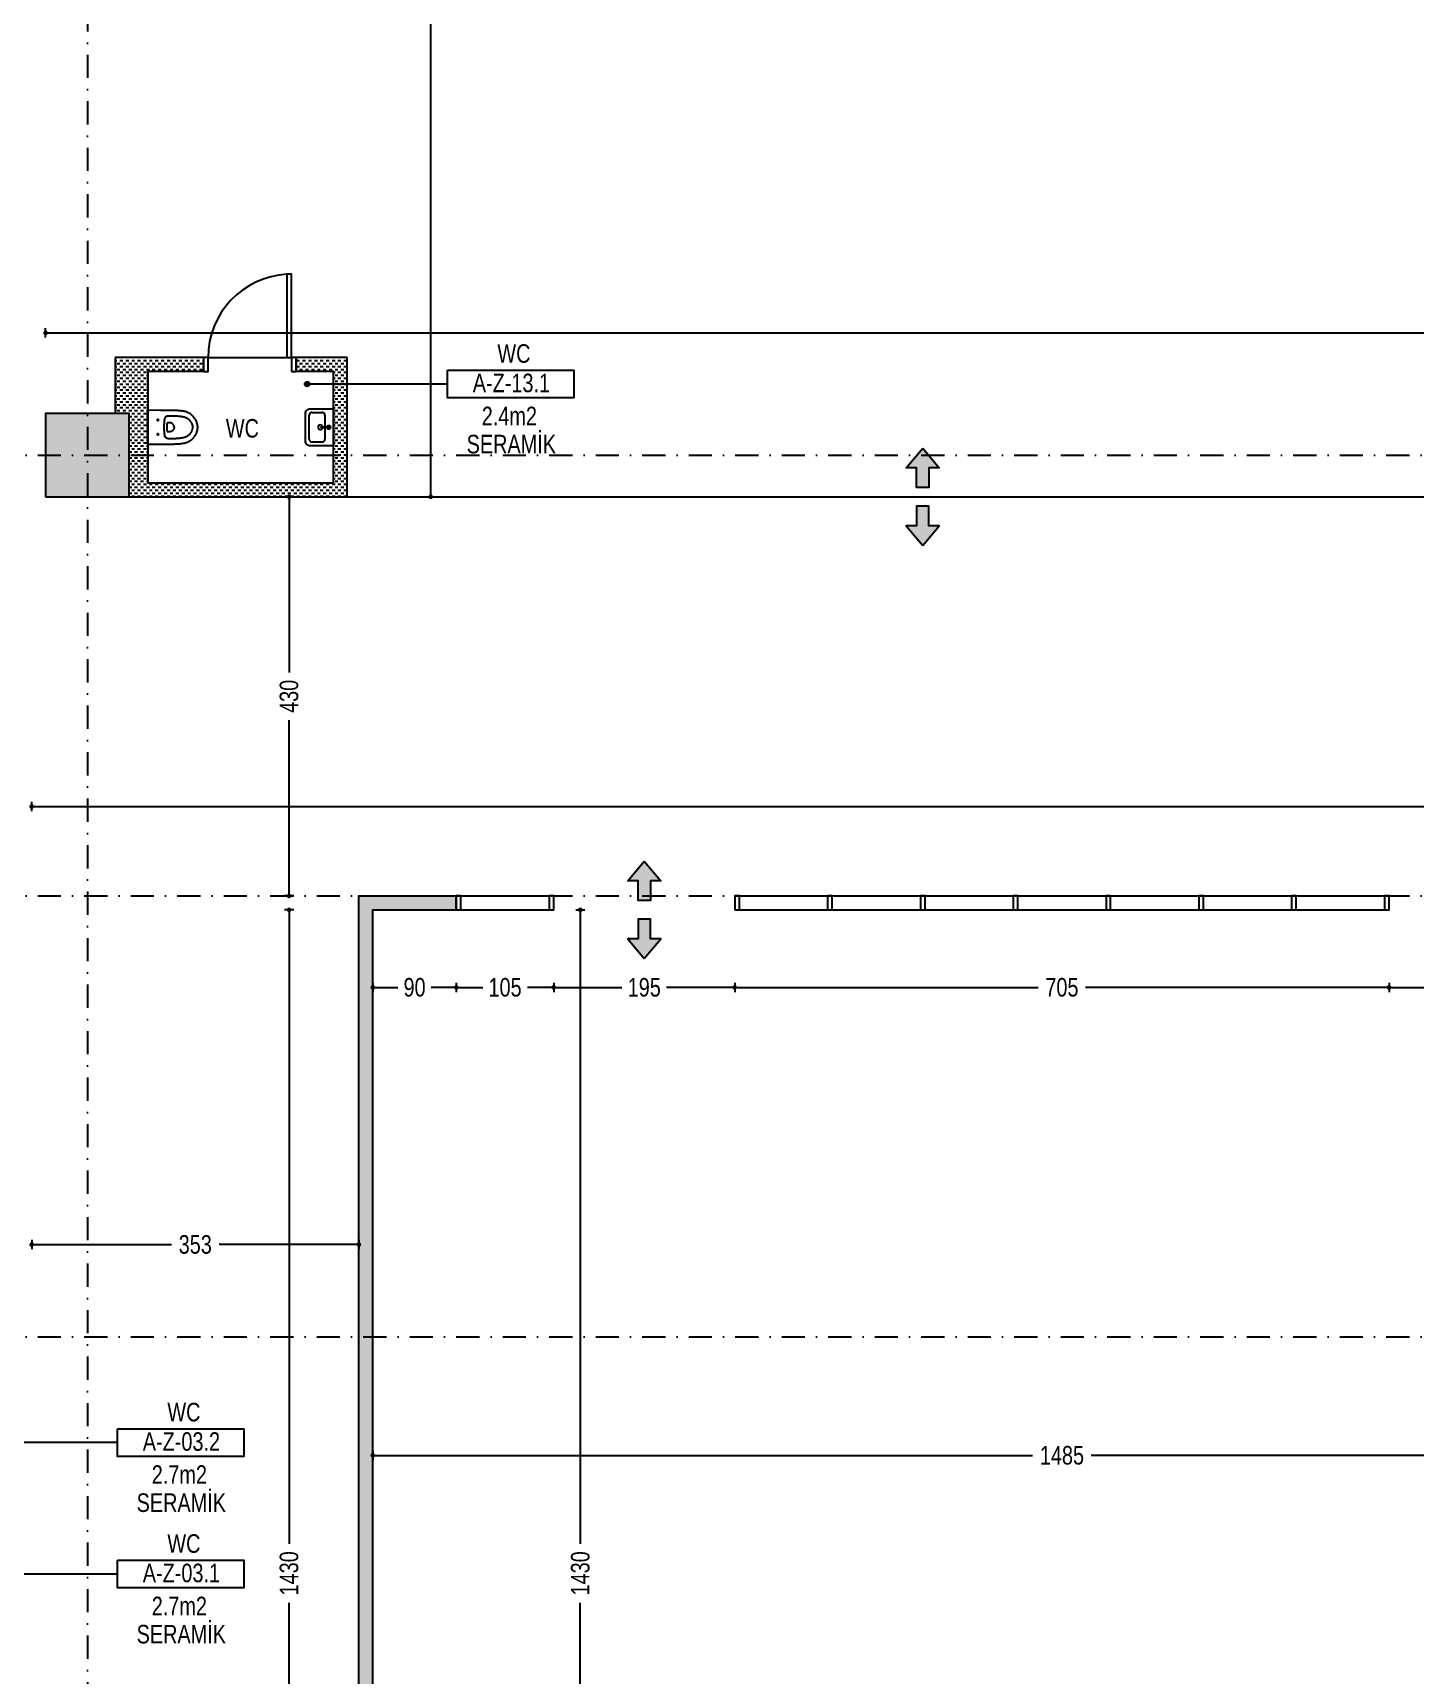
# Model space of a CAD drawing. Header units: centimetres. Extents: x 26569 to 160723, y -3143 to 14565.
# Drawn here: x 52621 to 54110, y 2149 to 3919 of the extents above; entities that cross this region are included whole.
import ezdxf
from ezdxf.enums import TextEntityAlignment as Align

# ---------------------------------------------------------------- set-up
doc = ezdxf.new("R2010")
doc.units = ezdxf.units.CM
doc.header["$LTSCALE"] = 100
doc.linetypes.add('DASHDOT2', pattern=[0.5, 0.25, -0.125, 0, -0.125])
for name, color, linetype in [('A-ANNO-DIMS', 187, 'Continuous'), ('A-ANNO-GRID', 155, 'DASHDOT2'), ('A-ANNO-IDEN', 50, 'Continuous'), ('A-ANNO-TEXT', 50, 'Continuous'), ('A-DOOR', 193, 'Continuous'), ('A-ELEV-01', 255, 'Continuous'), ('A-FLOR-FIXT', 146, 'Continuous'), ('A-GLAZ-FRME', 12, 'Continuous'), ('A-GLAZ-FULL', 130, 'Continuous'), ('A-GLAZ-SILL', 8, 'Continuous'), ('A-WALL', 134, 'Continuous'), ('A-WALL-HTCH', 8, 'Continuous'), ('S-CONC', 5, 'Continuous'), ('S-HTCH', 8, 'Continuous')]:
    doc.layers.add(name, color=color, linetype=linetype)
doc.styles.add('Fields_100', font='act_simplex.shx', dxfattribs={"width": 0.8, "height": 20})
doc.dimstyles.new('FIELDS_100', dxfattribs={"dimscale": 0, "dimtxt": 20, "dimasz": 5, "dimexe": 5, "dimexo": 5, "dimgap": 5, "dimtad": 0, "dimdec": 0, "dimzin": 0, "dimdsep": 46, "dimtxsty": 'Fields_100', "dimblk": 'DOT', "dimcen": 0.09, "dimclrt": 50, "dimadec": 0, "dimazin": 0, "dimtfac": 1, "dimtdec": 0, "dimtix": 1, "dimtofl": 0, "dimtmove": 1, "dimatfit": 3, "dimfxl": 5, "dimfxlon": 1, "dimtolj": 1, "dimtzin": 0, "dimarcsym": 0})

# ---------------------------------------------------------------- blocks, each defined once
blk = doc.blocks.new('_Dot')
at = {"color": 0, "linetype": 'ByBlock', "lineweight": -2}
blk.add_line((-0.5, 0), (-1, 0), dxfattribs=at)
at = {"color": 0, "linetype": 'ByBlock', "const_width": 0.5}
blk.add_lwpolyline([(-0.25, 0, 1), (0.25, 0, 1)], format="xyb", close=True, dxfattribs=at)
blk = doc.blocks.new('*D379')
at = {"layer": 'A-ANNO-DIMS', "color": 0, "lineweight": -2, "transparency": 16777216}
for p, q in [((52896.8, 3418.6), (52901.8, 3418.6)), ((52896.8, 3413.6), (52896.8, 3229.2)), ((52896.8, 2993.6), (52896.8, 3178)), ((52901.8, 2988.6), (52891.8, 2988.6))]:
    blk.add_line(p, q, dxfattribs=at)
at = {"layer": 'DEFPOINTS', "color": 0, "transparency": 16777216}
for p in [(52896.8, 3418.6), (52896.8, 2988.6), (53077.5, 2988.6)]:
    blk.add_point(p, dxfattribs=at)
at = {"layer": 'A-ANNO-DIMS', "color": 0, "lineweight": -2, "transparency": 16777216, "xscale": 5, "yscale": 5, "zscale": 5}
for p, rotation in [((52896.8, 3418.6), 90), ((52896.8, 2988.6), 270)]:
    blk.add_blockref('_Dot', p, dxfattribs=dict(at, rotation=rotation))
at = {"layer": 'A-ANNO-DIMS', "color": 50, "transparency": 16777216, "insert": (52896.8, 3203.6), "char_height": 20, "attachment_point": 5, "rotation": 90, "style": 'Fields_100'}
blk.add_mtext('\\A1;430', dxfattribs=at)
blk = doc.blocks.new('*D381')
at = {"layer": 'A-ANNO-DIMS', "color": 0, "lineweight": -2, "transparency": 16777216}
for p, q in [((53205.6, 2973.6), (53215.6, 2973.6)), ((53210.6, 2968.6), (53210.6, 2290.3)), ((53210.6, 1548.6), (53210.6, 2226.9)), ((53205.6, 1543.6), (53215.6, 1543.6))]:
    blk.add_line(p, q, dxfattribs=at)
at = {"layer": 'DEFPOINTS', "color": 0, "transparency": 16777216}
for p in [(52987, 2973.6), (53210.6, 2973.6), (52987, 1543.6)]:
    blk.add_point(p, dxfattribs=at)
at = {"layer": 'A-ANNO-DIMS', "color": 0, "lineweight": -2, "transparency": 16777216, "xscale": 5, "yscale": 5, "zscale": 5}
for p, rotation in [((53210.6, 2973.6), 90), ((53210.6, 1543.6), 270)]:
    blk.add_blockref('_Dot', p, dxfattribs=dict(at, rotation=rotation))
at = {"layer": 'A-ANNO-DIMS', "color": 50, "transparency": 16777216, "insert": (53210.6, 2258.6), "char_height": 20, "attachment_point": 5, "rotation": 90, "style": 'Fields_100'}
blk.add_mtext('\\A1;1430', dxfattribs=at)
blk = doc.blocks.new('*D152')
at = {"layer": 'A-ANNO-DIMS', "color": 0, "lineweight": -2, "transparency": 16777216}
for p, q in [((52901.8, 2973.6), (52891.8, 2973.6)), ((52896.8, 2968.6), (52896.8, 2290.3)), ((52896.8, 1548.6), (52896.8, 2226.9)), ((52901.8, 1543.6), (52891.8, 1543.6))]:
    blk.add_line(p, q, dxfattribs=at)
at = {"layer": 'DEFPOINTS', "color": 0, "transparency": 16777216}
for p in [(52972, 2973.6), (52896.8, 1543.6), (52972, 1543.6)]:
    blk.add_point(p, dxfattribs=at)
at = {"layer": 'A-ANNO-DIMS', "color": 0, "lineweight": -2, "transparency": 16777216, "xscale": 5, "yscale": 5, "zscale": 5}
for p, rotation in [((52896.8, 2973.6), 90), ((52896.8, 1543.6), 270)]:
    blk.add_blockref('_Dot', p, dxfattribs=dict(at, rotation=rotation))
at = {"layer": 'A-ANNO-DIMS', "color": 50, "transparency": 16777216, "insert": (52896.8, 2258.6), "char_height": 20, "attachment_point": 5, "rotation": 90, "style": 'Fields_100'}
blk.add_mtext('\\A1;1430', dxfattribs=at)
blk = doc.blocks.new('*D153')
at = {"layer": 'A-ANNO-DIMS', "color": 0, "lineweight": -2, "transparency": 16777216}
for p, q in [((52619.5, 2617.9), (52619.5, 2607.9)), ((52624.5, 2612.9), (52770.2, 2612.9)), ((52967, 2612.9), (52821.3, 2612.9)), ((52972, 2617.9), (52972, 2607.9))]:
    blk.add_line(p, q, dxfattribs=at)
at = {"layer": 'DEFPOINTS', "color": 0, "transparency": 16777216}
for p in [(52972, 3172.9), (52619.5, 2682.9), (52972, 2612.9)]:
    blk.add_point(p, dxfattribs=at)
at = {"layer": 'A-ANNO-DIMS', "color": 0, "lineweight": -2, "transparency": 16777216, "xscale": 5, "yscale": 5, "zscale": 5, "rotation": 180}
blk.add_blockref('_Dot', (52619.5, 2612.9), dxfattribs=at)
at = {"layer": 'A-ANNO-DIMS', "color": 0, "lineweight": -2, "transparency": 16777216, "xscale": 5, "yscale": 5, "zscale": 5}
blk.add_blockref('_Dot', (52972, 2612.9), dxfattribs=at)
at = {"layer": 'A-ANNO-DIMS', "color": 50, "transparency": 16777216, "insert": (52795.7, 2612.9), "char_height": 20, "attachment_point": 5, "style": 'Fields_100'}
blk.add_mtext('\\A1;353', dxfattribs=at)
blk = doc.blocks.new('*D373')
at = {"layer": 'A-ANNO-DIMS', "color": 0, "lineweight": -2, "transparency": 16777216}
for p, q in [((52619.5, 3079.9), (52619.5, 3089.9)), ((52624.5, 3084.9), (54420, 3084.9)), ((56282, 3084.9), (54486.4, 3084.9)), ((56287, 3079.9), (56287, 3089.9))]:
    blk.add_line(p, q, dxfattribs=at)
at = {"layer": 'DEFPOINTS', "color": 0, "transparency": 16777216}
for p in [(56287, 3084.9), (52619.5, 2988.6), (56287, 2988.6)]:
    blk.add_point(p, dxfattribs=at)
at = {"layer": 'A-ANNO-DIMS', "color": 0, "lineweight": -2, "transparency": 16777216, "xscale": 5, "yscale": 5, "zscale": 5, "rotation": 180}
blk.add_blockref('_Dot', (52619.5, 3084.9), dxfattribs=at)
at = {"layer": 'A-ANNO-DIMS', "color": 0, "lineweight": -2, "transparency": 16777216, "xscale": 5, "yscale": 5, "zscale": 5}
blk.add_blockref('_Dot', (56287, 3084.9), dxfattribs=at)
at = {"layer": 'A-ANNO-DIMS', "color": 50, "transparency": 16777216, "insert": (54453.2, 3084.9), "char_height": 20, "attachment_point": 5, "style": 'Fields_100'}
blk.add_mtext('\\A1;3668', dxfattribs=at)
blk = doc.blocks.new('*D269')
at = {"layer": 'A-ANNO-DIMS', "color": 0, "lineweight": -2, "transparency": 16777216}
for p, q in [((52992.4, 1514.5), (52992.4, 1504.5)), ((52997.4, 1509.5), (53668.3, 1509.5)), ((54399.5, 1509.5), (53728.6, 1509.5)), ((54404.5, 1514.5), (54404.5, 1504.5))]:
    blk.add_line(p, q, dxfattribs=at)
at = {"layer": 'DEFPOINTS', "color": 0, "transparency": 16777216}
for p in [(52992.4, 2973.6), (54404.5, 1593.6), (54404.5, 1509.5)]:
    blk.add_point(p, dxfattribs=at)
at = {"layer": 'A-ANNO-DIMS', "color": 0, "lineweight": -2, "transparency": 16777216, "xscale": 5, "yscale": 5, "zscale": 5, "rotation": 180}
blk.add_blockref('_Dot', (52992.4, 1509.5), dxfattribs=at)
at = {"layer": 'A-ANNO-DIMS', "color": 0, "lineweight": -2, "transparency": 16777216, "xscale": 5, "yscale": 5, "zscale": 5}
blk.add_blockref('_Dot', (54404.5, 1509.5), dxfattribs=at)
at = {"layer": 'A-ANNO-DIMS', "color": 50, "transparency": 16777216, "insert": (53698.4, 1509.5), "char_height": 20, "attachment_point": 5, "style": 'Fields_100'}
blk.add_mtext('\\A1;1412', dxfattribs=at)
blk = doc.blocks.new('*D314')
at = {"layer": 'A-ANNO-DIMS', "color": 0, "lineweight": -2, "transparency": 16777216}
for p, q in [((52987, 2390.7), (52987, 2380.7)), ((54472, 2390.7), (54472, 2380.7)), ((52992, 2385.7), (53697.8, 2385.7)), ((54467, 2385.7), (53761.1, 2385.7))]:
    blk.add_line(p, q, dxfattribs=at)
at = {"layer": 'DEFPOINTS', "color": 0, "transparency": 16777216}
for p in [(52987, 2973.6), (54472, 2528.6), (54472, 2385.7)]:
    blk.add_point(p, dxfattribs=at)
at = {"layer": 'A-ANNO-DIMS', "color": 0, "lineweight": -2, "transparency": 16777216, "xscale": 5, "yscale": 5, "zscale": 5, "rotation": 180}
blk.add_blockref('_Dot', (52987, 2385.7), dxfattribs=at)
at = {"layer": 'A-ANNO-DIMS', "color": 0, "lineweight": -2, "transparency": 16777216, "xscale": 5, "yscale": 5, "zscale": 5}
blk.add_blockref('_Dot', (54472, 2385.7), dxfattribs=at)
at = {"layer": 'A-ANNO-DIMS', "color": 50, "transparency": 16777216, "insert": (53729.5, 2385.7), "char_height": 20, "attachment_point": 5, "style": 'Fields_100'}
blk.add_mtext('\\A1;1485', dxfattribs=at)
blk = doc.blocks.new('*D316')
at = {"layer": 'A-ANNO-DIMS', "color": 0, "lineweight": -2, "transparency": 16777216}
for p, q in [((52987, 2895), (52987, 2885)), ((52992, 2890), (53014, 2890)), ((53072, 2890), (53049.9, 2890)), ((53077, 2895), (53077, 2885))]:
    blk.add_line(p, q, dxfattribs=at)
at = {"layer": 'DEFPOINTS', "color": 0, "transparency": 16777216}
for p in [(52987, 2973.6), (53077, 2973.6), (53077, 2890)]:
    blk.add_point(p, dxfattribs=at)
at = {"layer": 'A-ANNO-DIMS', "color": 0, "lineweight": -2, "transparency": 16777216, "xscale": 5, "yscale": 5, "zscale": 5, "rotation": 180}
blk.add_blockref('_Dot', (52987, 2890), dxfattribs=at)
at = {"layer": 'A-ANNO-DIMS', "color": 0, "lineweight": -2, "transparency": 16777216, "xscale": 5, "yscale": 5, "zscale": 5}
blk.add_blockref('_Dot', (53077, 2890), dxfattribs=at)
at = {"layer": 'A-ANNO-DIMS', "color": 50, "transparency": 16777216, "insert": (53032, 2890), "char_height": 20, "attachment_point": 5, "style": 'Fields_100'}
blk.add_mtext('\\A1;90', dxfattribs=at)
blk = doc.blocks.new('*D317')
at = {"layer": 'A-ANNO-DIMS', "color": 0, "lineweight": -2, "transparency": 16777216}
for p, q in [((53077, 2895), (53077, 2885)), ((53082, 2890), (53105.4, 2890)), ((53177, 2890), (53153.5, 2890)), ((53182, 2895), (53182, 2885))]:
    blk.add_line(p, q, dxfattribs=at)
at = {"layer": 'DEFPOINTS', "color": 0, "transparency": 16777216}
for p in [(53077, 2973.6), (53182, 2973.6), (53182, 2890)]:
    blk.add_point(p, dxfattribs=at)
at = {"layer": 'A-ANNO-DIMS', "color": 0, "lineweight": -2, "transparency": 16777216, "xscale": 5, "yscale": 5, "zscale": 5, "rotation": 180}
blk.add_blockref('_Dot', (53077, 2890), dxfattribs=at)
at = {"layer": 'A-ANNO-DIMS', "color": 0, "lineweight": -2, "transparency": 16777216, "xscale": 5, "yscale": 5, "zscale": 5}
blk.add_blockref('_Dot', (53182, 2890), dxfattribs=at)
at = {"layer": 'A-ANNO-DIMS', "color": 50, "transparency": 16777216, "insert": (53129.5, 2890), "char_height": 20, "attachment_point": 5, "style": 'Fields_100'}
blk.add_mtext('\\A1;105', dxfattribs=at)
blk = doc.blocks.new('*D318')
at = {"layer": 'A-ANNO-DIMS', "color": 0, "lineweight": -2, "transparency": 16777216}
for p, q in [((53182, 2895), (53182, 2885)), ((53187, 2890), (53255.4, 2890)), ((53372, 2890), (53303.5, 2890)), ((53377, 2895), (53377, 2885))]:
    blk.add_line(p, q, dxfattribs=at)
at = {"layer": 'DEFPOINTS', "color": 0, "transparency": 16777216}
for p in [(53182, 2973.6), (53377, 2973.6), (53377, 2890)]:
    blk.add_point(p, dxfattribs=at)
at = {"layer": 'A-ANNO-DIMS', "color": 0, "lineweight": -2, "transparency": 16777216, "xscale": 5, "yscale": 5, "zscale": 5, "rotation": 180}
blk.add_blockref('_Dot', (53182, 2890), dxfattribs=at)
at = {"layer": 'A-ANNO-DIMS', "color": 0, "lineweight": -2, "transparency": 16777216, "xscale": 5, "yscale": 5, "zscale": 5}
blk.add_blockref('_Dot', (53377, 2890), dxfattribs=at)
at = {"layer": 'A-ANNO-DIMS', "color": 50, "transparency": 16777216, "insert": (53279.5, 2890), "char_height": 20, "attachment_point": 5, "style": 'Fields_100'}
blk.add_mtext('\\A1;195', dxfattribs=at)
blk = doc.blocks.new('*D319')
at = {"layer": 'A-ANNO-DIMS', "color": 0, "lineweight": -2, "transparency": 16777216}
for p, q in [((53377, 2895), (53377, 2885)), ((53382, 2890), (53703.9, 2890)), ((54077, 2890), (53755, 2890)), ((54082, 2895), (54082, 2885))]:
    blk.add_line(p, q, dxfattribs=at)
at = {"layer": 'DEFPOINTS', "color": 0, "transparency": 16777216}
for p in [(53377, 2973.6), (54082, 2973.6), (54082, 2890)]:
    blk.add_point(p, dxfattribs=at)
at = {"layer": 'A-ANNO-DIMS', "color": 0, "lineweight": -2, "transparency": 16777216, "xscale": 5, "yscale": 5, "zscale": 5, "rotation": 180}
blk.add_blockref('_Dot', (53377, 2890), dxfattribs=at)
at = {"layer": 'A-ANNO-DIMS', "color": 0, "lineweight": -2, "transparency": 16777216, "xscale": 5, "yscale": 5, "zscale": 5}
blk.add_blockref('_Dot', (54082, 2890), dxfattribs=at)
at = {"layer": 'A-ANNO-DIMS', "color": 50, "transparency": 16777216, "insert": (53729.5, 2890), "char_height": 20, "attachment_point": 5, "style": 'Fields_100'}
blk.add_mtext('\\A1;705', dxfattribs=at)
blk = doc.blocks.new('*D320')
at = {"layer": 'A-ANNO-DIMS', "color": 0, "lineweight": -2, "transparency": 16777216}
for p, q in [((54082, 2895), (54082, 2885)), ((54087, 2890), (54155.4, 2890)), ((54272, 2890), (54203.5, 2890)), ((54277, 2895), (54277, 2885))]:
    blk.add_line(p, q, dxfattribs=at)
at = {"layer": 'DEFPOINTS', "color": 0, "transparency": 16777216}
for p in [(54082, 2973.6), (54277, 2973.6), (54277, 2890)]:
    blk.add_point(p, dxfattribs=at)
at = {"layer": 'A-ANNO-DIMS', "color": 0, "lineweight": -2, "transparency": 16777216, "xscale": 5, "yscale": 5, "zscale": 5, "rotation": 180}
blk.add_blockref('_Dot', (54082, 2890), dxfattribs=at)
at = {"layer": 'A-ANNO-DIMS', "color": 0, "lineweight": -2, "transparency": 16777216, "xscale": 5, "yscale": 5, "zscale": 5}
blk.add_blockref('_Dot', (54277, 2890), dxfattribs=at)
at = {"layer": 'A-ANNO-DIMS', "color": 50, "transparency": 16777216, "insert": (54179.5, 2890), "char_height": 20, "attachment_point": 5, "style": 'Fields_100'}
blk.add_mtext('\\A1;195', dxfattribs=at)
blk = doc.blocks.new('Mahal Kutusu_100_2')
at = {"color": 0}
blk.add_lwpolyline([(-68, 30), (68, 30), (68, 0), (-68, 0)], close=True, dxfattribs=at)
at = {"color": 0, "style": 'Fields_100', "width": 0.8}
for tag, p in [('MAHAL', (3.6, 37.9)), ('A-Z-04.1', (0.9, 6.2)), ('ALAN', (-1.3, -29.4)), ('KAPLAMA', (0.8, -59.7))]:
    blk.add_attdef(tag, text='', height=20, dxfattribs=at).set_placement(p, align=Align.CENTER)
blk = doc.blocks.new('*D408')
at = {"layer": 'A-ANNO-DIMS', "color": 0, "lineweight": -2, "transparency": 16777216}
for p, q in [((53044.4, 7308.6), (53054.4, 7308.6)), ((53049.4, 7303.6), (53049.4, 5396.8)), ((53049.4, 3423.6), (53049.4, 5330.4)), ((53044.4, 3418.6), (53054.4, 3418.6))]:
    blk.add_line(p, q, dxfattribs=at)
at = {"layer": 'DEFPOINTS', "color": 0, "transparency": 16777216}
for p in [(52943.3, 7308.6), (52943.3, 3418.6), (53049.4, 3418.6)]:
    blk.add_point(p, dxfattribs=at)
at = {"layer": 'A-ANNO-DIMS', "color": 0, "lineweight": -2, "transparency": 16777216, "xscale": 5, "yscale": 5, "zscale": 5}
for p, rotation in [((53049.4, 7308.6), 90), ((53049.4, 3418.6), 270)]:
    blk.add_blockref('_Dot', p, dxfattribs=dict(at, rotation=rotation))
at = {"layer": 'A-ANNO-DIMS', "color": 50, "transparency": 16777216, "insert": (53049.4, 5363.6), "char_height": 20, "attachment_point": 5, "rotation": 90, "style": 'Fields_100'}
blk.add_mtext('\\A1;3890', dxfattribs=at)
blk = doc.blocks.new('*D409')
at = {"layer": 'A-ANNO-DIMS', "color": 0, "lineweight": -2, "transparency": 16777216}
for p, q in [((52634.5, 3590.2), (52634.5, 3600.2)), ((52639.5, 3595.2), (61640.2, 3595.2)), ((70719.5, 3595.2), (61718.8, 3595.2)), ((70724.5, 3590.2), (70724.5, 3600.2))]:
    blk.add_line(p, q, dxfattribs=at)
at = {"layer": 'DEFPOINTS', "color": 0, "transparency": 16777216}
for p in [(70724.5, 3595.2), (52634.5, 3418.6), (70724.5, 3418.6)]:
    blk.add_point(p, dxfattribs=at)
at = {"layer": 'A-ANNO-DIMS', "color": 0, "lineweight": -2, "transparency": 16777216, "xscale": 5, "yscale": 5, "zscale": 5, "rotation": 180}
blk.add_blockref('_Dot', (52634.5, 3595.2), dxfattribs=at)
at = {"layer": 'A-ANNO-DIMS', "color": 0, "lineweight": -2, "transparency": 16777216, "xscale": 5, "yscale": 5, "zscale": 5}
blk.add_blockref('_Dot', (70724.5, 3595.2), dxfattribs=at)
at = {"layer": 'A-ANNO-DIMS', "color": 50, "transparency": 16777216, "insert": (61679.5, 3595.2), "char_height": 20, "attachment_point": 5, "style": 'Fields_100'}
blk.add_mtext('\\A1;18090', dxfattribs=at)
blk = doc.blocks.new('KLOZET')
at = {"linetype": 'Continuous'}
for p, q in [((-4.8, 53.1), (-4, 53.3)), ((-4, 53.3), (-3.2, 53.5)), ((-3.2, 53.5), (-2.3, 53.7)), ((-2.3, 53.7), (-1.5, 53.8)), ((-1.5, 53.8), (-0.7, 53.9)), ((-0.7, 53.9), (0, 53.9)), ((0, 53.9), (0.7, 53.9)), ((0.7, 53.9), (1.5, 53.8)), ((1.5, 53.8), (2.3, 53.7)), ((2.3, 53.7), (3.2, 53.5)), ((3.2, 53.5), (4, 53.3)), ((4, 53.3), (4.8, 53.1)), ((-17.7, 34.5), (-17.6, 35.7)), ((-17.6, 35.7), (-17.5, 36.9)), ((-17.5, 36.9), (-17.3, 38.1)), ((-17.3, 38.1), (-17.1, 39.2)), ((-17.1, 39.2), (-16.8, 40.3)), ((-16.8, 40.3), (-16.5, 41.3)), ((-16.5, 41.3), (-16.1, 42.4)), ((-16.1, 42.4), (-15.7, 43.3)), ((-15.7, 43.3), (-15.3, 44.3)), ((-15.3, 44.3), (-14.8, 45.2)), ((-14.8, 45.2), (-14.3, 46)), ((-14.3, 46), (-13.7, 46.8)), ((-13.7, 46.8), (-13.1, 47.6)), ((-13.1, 47.6), (-12.4, 48.3)), ((-12.4, 48.3), (-11.7, 49)), ((-11.8, 35.7), (-11.9, 35.1)), ((-11.7, 36.7), (-11.8, 36.2)), ((-11.8, 36.2), (-11.8, 35.7)), ((-11.7, 49), (-11, 49.6)), ((-11.6, 37.3), (-11.7, 36.7)), ((-11.5, 37.7), (-11.6, 37.3)), ((-11.4, 38.2), (-11.5, 37.7)), ((-11.3, 38.6), (-11.4, 38.2)), ((-11.2, 39), (-11.3, 38.6)), ((-11.1, 39.4), (-11.2, 39)), ((-11, 39.8), (-11.1, 39.4)), ((-11, 49.6), (-10.3, 50.2)), ((-10.9, 40.2), (-11, 39.8)), ((-10.8, 40.5), (-10.9, 40.2)), ((-10.6, 40.8), (-10.8, 40.5)), ((-10.5, 41.1), (-10.6, 40.8)), ((-10.4, 41.4), (-10.5, 41.1)), ((-10.2, 41.7), (-10.4, 41.4)), ((-10.3, 50.2), (-9.6, 50.7)), ((-10.1, 42), (-10.2, 41.7)), ((-9.9, 42.2), (-10.1, 42)), ((-9.8, 42.5), (-9.9, 42.2)), ((-9.6, 42.7), (-9.8, 42.5)), ((-9.6, 50.7), (-8.8, 51.2)), ((-9.4, 43), (-9.6, 42.7)), ((-9.3, 43.2), (-9.4, 43)), ((-9.1, 43.5), (-9.3, 43.2)), ((-8.9, 43.7), (-9.1, 43.5)), ((-8.7, 44), (-8.9, 43.7)), ((-8.8, 51.2), (-8, 51.7)), ((-8.5, 44.2), (-8.7, 44)), ((-8.2, 44.4), (-8.5, 44.2)), ((-8, 44.7), (-8.2, 44.4)), ((-8, 51.7), (-7.2, 52.1)), ((-7.8, 44.9), (-8, 44.7)), ((-7.5, 45.1), (-7.8, 44.9)), ((-7.3, 45.3), (-7.5, 45.1)), ((-7, 45.5), (-7.3, 45.3)), ((-7.2, 52.1), (-6.4, 52.5)), ((-6.7, 45.8), (-7, 45.5)), ((-6.4, 46), (-6.7, 45.8)), ((-6.4, 52.5), (-5.6, 52.8)), ((-6.1, 46.2), (-6.4, 46)), ((-5.8, 46.4), (-6.1, 46.2)), ((-5.5, 46.5), (-5.8, 46.4)), ((-5.6, 52.8), (-4.8, 53.1)), ((-5.2, 46.7), (-5.5, 46.5)), ((-4.9, 46.9), (-5.2, 46.7)), ((-4.6, 47.1), (-4.9, 46.9)), ((-4.2, 47.2), (-4.6, 47.1)), ((-3.9, 47.3), (-4.2, 47.2)), ((-3.6, 47.5), (-3.9, 47.3)), ((-3.3, 47.6), (-3.6, 47.5)), ((-3, 47.7), (-3.3, 47.6)), ((-2.7, 47.8), (-3, 47.7)), ((-2.4, 47.9), (-2.7, 47.8)), ((-2.1, 48), (-2.4, 47.9)), ((-1.8, 48), (-2.1, 48)), ((-1.5, 48.1), (-1.8, 48)), ((-1.2, 48.1), (-1.5, 48.1)), ((-1, 48.2), (-1.2, 48.1)), ((-0.7, 48.2), (-1, 48.2)), ((-0.5, 48.2), (-0.7, 48.2)), ((-0.2, 48.2), (-0.5, 48.2)), ((0, 48.2), (-0.2, 48.2)), ((0.5, 48.2), (0, 48.2)), ((1, 48.2), (0.5, 48.2)), ((1.5, 48.1), (1, 48.2)), ((2.1, 48), (1.5, 48.1)), ((2.6, 47.8), (2.1, 48)), ((3.2, 47.6), (2.6, 47.8)), ((3.7, 47.4), (3.2, 47.6)), ((4.3, 47.2), (3.7, 47.4)), ((4.9, 46.9), (4.3, 47.2)), ((4.8, 53.1), (5.6, 52.8)), ((5.4, 46.6), (4.9, 46.9)), ((6, 46.3), (5.4, 46.6)), ((5.6, 52.8), (6.4, 52.5)), ((6.5, 45.9), (6, 46.3)), ((6.4, 52.5), (7.2, 52.1)), ((7, 45.5), (6.5, 45.9)), ((7.5, 45.1), (7, 45.5)), ((7.2, 52.1), (8, 51.7)), ((8, 44.7), (7.5, 45.1)), ((8, 51.7), (8.8, 51.2)), ((8.4, 44.2), (8, 44.7)), ((8.9, 43.7), (8.4, 44.2)), ((8.8, 51.2), (9.6, 50.7)), ((9.3, 43.2), (8.9, 43.7)), ((9.6, 42.7), (9.3, 43.2)), ((9.6, 50.7), (10.3, 50.2)), ((10, 42.1), (9.6, 42.7)), ((10.3, 41.6), (10, 42.1)), ((10.3, 50.2), (11, 49.6)), ((10.6, 40.9), (10.3, 41.6)), ((10.8, 40.3), (10.6, 40.9)), ((11.1, 39.6), (10.8, 40.3)), ((11, 49.6), (11.7, 49)), ((11.3, 38.9), (11.1, 39.6)), ((11.4, 38.2), (11.3, 38.9)), ((11.6, 37.4), (11.4, 38.2)), ((11.7, 36.6), (11.6, 37.4)), ((11.7, 49), (12.4, 48.3)), ((11.8, 35.7), (11.7, 36.6)), ((11.9, 34.9), (11.8, 35.7)), ((12.4, 48.3), (13.1, 47.6)), ((13.1, 47.6), (13.7, 46.8)), ((13.7, 46.8), (14.3, 46)), ((14.3, 46), (14.8, 45.2)), ((14.8, 45.2), (15.3, 44.3)), ((15.3, 44.3), (15.7, 43.3)), ((15.7, 43.3), (16.1, 42.4)), ((16.1, 42.4), (16.5, 41.3)), ((16.5, 41.3), (16.8, 40.3)), ((16.8, 40.3), (17.1, 39.2)), ((17.1, 39.2), (17.3, 38.1)), ((17.3, 38.1), (17.5, 36.9)), ((17.5, 36.9), (17.6, 35.7)), ((17.6, 35.7), (17.7, 34.5)), ((-18.2, 23.7), (-18.1, 25.2)), ((-18.2, 22.2), (-18.2, 23.7)), ((-18.2, 20.6), (-18.2, 22.2)), ((-18.2, 17.4), (-18.2, 20.6)), ((-18.1, 28), (-18, 29.4)), ((-18.1, 26.6), (-18.1, 28)), ((-18.1, 25.2), (-18.1, 26.6)), ((-18, 30.7), (-17.9, 32)), ((-18, 29.4), (-18, 30.7)), ((-17.9, 32), (-17.8, 33.3)), ((-17.8, 33.3), (-17.7, 34.5)), ((-12.3, 27.9), (-12.4, 27)), ((-12.4, 27), (-12.4, 26.1)), ((-12.4, 26.1), (-12.4, 25.2)), ((-12.4, 25.2), (-12.4, 24.2)), ((-12.4, 24.2), (-12.4, 23.2)), ((-12.4, 23.2), (-12.4, 22.2)), ((-12.2, 31.1), (-12.3, 30.4)), ((-12.3, 30.4), (-12.3, 29.6)), ((-12.3, 29.6), (-12.3, 28.8)), ((-12.3, 28.8), (-12.3, 27.9)), ((-12.1, 32.6), (-12.2, 31.9)), ((-12.2, 31.9), (-12.2, 31.1)), ((-12, 33.9), (-12.1, 33.2)), ((-12.1, 33.2), (-12.1, 32.6)), ((-11.9, 35.1), (-12, 34.5)), ((-12, 34.5), (-12, 33.9)), ((-9.2, 18.4), (-8.2, 18.3)), ((-8.2, 18.3), (-7.1, 18.2)), ((-7.1, 18.2), (-6.1, 18.1)), ((-6.1, 18.1), (-5.1, 18)), ((-5.1, 18), (-4.1, 18)), ((-4.8, 24.3), (-4.9, 23.9)), ((-4.9, 23.9), (-4.9, 23.5)), ((-4.9, 23.5), (-4.8, 20.8)), ((-4.7, 25), (-4.8, 24.6)), ((-4.8, 24.6), (-4.8, 24.3)), ((-4.6, 25.3), (-4.7, 25)), ((-4.4, 25.6), (-4.6, 25.3)), ((-4.3, 25.9), (-4.4, 25.6)), ((-4.1, 26.2), (-4.3, 25.9)), ((-3.9, 26.5), (-4.1, 26.2)), ((-4.1, 18), (-3.1, 17.9)), ((-3.8, 26.8), (-3.9, 26.5)), ((-3.5, 27), (-3.8, 26.8)), ((-3.8, 20.8), (-2.1, 20.8)), ((-3.3, 27.2), (-3.5, 27)), ((-3.1, 27.4), (-3.3, 27.2)), ((-2.8, 27.6), (-3.1, 27.4)), ((-3.1, 17.9), (-2, 17.9)), ((-2.5, 27.8), (-2.8, 27.6)), ((-2.2, 28), (-2.5, 27.8)), ((-1.9, 28.1), (-2.2, 28)), ((-2.1, 20.8), (-0.4, 20.8)), ((-2, 17.9), (-1, 17.9)), ((-1.6, 28.2), (-1.9, 28.1)), ((-1.3, 28.3), (-1.6, 28.2)), ((-1, 28.4), (-1.3, 28.3)), ((-0.7, 28.5), (-1, 28.4)), ((-1, 17.9), (0, 17.9)), ((-0.3, 28.5), (-0.7, 28.5)), ((-0.4, 20.8), (1.7, 20.8)), ((0, 28.5), (-0.3, 28.5)), ((0, 28.5), (0.3, 28.5)), ((0, 17.9), (1, 17.9)), ((0.3, 28.5), (0.7, 28.5)), ((0.7, 28.5), (1, 28.4)), ((1, 28.4), (1.3, 28.3)), ((1, 17.9), (2, 17.9)), ((1.3, 28.3), (1.6, 28.2)), ((1.6, 28.2), (1.9, 28.1)), ((1.7, 20.8), (3.4, 20.8)), ((1.9, 28.1), (2.2, 28)), ((2, 17.9), (3.1, 17.9)), ((2.2, 28), (2.5, 27.8)), ((2.5, 27.8), (2.8, 27.6)), ((2.8, 27.6), (3.1, 27.4)), ((3.1, 27.4), (3.3, 27.2)), ((3.1, 17.9), (4.1, 18)), ((3.3, 27.2), (3.5, 27)), ((3.4, 20.8), (3.8, 20.8)), ((3.5, 27), (3.8, 26.7)), ((3.8, 26.7), (4, 26.5)), ((4, 26.5), (4.1, 26.2)), ((4.1, 26.2), (4.3, 25.9)), ((4.1, 18), (5.1, 18)), ((4.3, 25.9), (4.5, 25.6)), ((4.5, 25.6), (4.6, 25.3)), ((4.6, 25.3), (4.7, 25)), ((4.7, 25), (4.8, 24.6)), ((4.8, 24.6), (4.8, 24.3)), ((4.8, 24.3), (4.9, 23.9)), ((4.9, 23.5), (4.8, 20.8)), ((4.9, 23.9), (4.9, 23.5)), ((5.1, 18), (6.1, 18.1)), ((6.1, 18.1), (7.1, 18.2)), ((7.1, 18.2), (8.2, 18.3)), ((8.2, 18.3), (9.2, 18.4)), ((12, 34), (11.9, 34.9)), ((12.1, 33.1), (12, 34)), ((12.2, 32.1), (12.1, 33.1)), ((12.2, 31.2), (12.2, 32.1)), ((12.3, 30.2), (12.2, 31.2)), ((12.3, 29.2), (12.3, 30.2)), ((12.3, 28.1), (12.3, 29.2)), ((12.4, 27), (12.3, 28.1)), ((12.4, 25.9), (12.4, 27)), ((12.4, 24.7), (12.4, 25.9)), ((12.4, 23.4), (12.4, 24.7)), ((12.4, 22.2), (12.4, 23.4)), ((17.7, 34.5), (17.8, 33.3)), ((17.8, 33.3), (17.9, 32)), ((17.9, 32), (18, 30.7)), ((18, 30.7), (18, 29.4)), ((18, 29.4), (18.1, 28)), ((18.1, 28), (18.1, 26.6)), ((18.1, 26.6), (18.1, 25.2)), ((18.1, 25.2), (18.2, 23.7)), ((18.2, 23.7), (18.2, 22.2)), ((18.2, 22.2), (18.2, 20.6)), ((18.2, 20.6), (18.2, 17.4)), ((-18.3, 0), (-18.2, 12.1)), ((-18.3, 0), (18.3, 0)), ((-18.2, 12.1), (-18.2, 17.4)), ((18.2, 17.4), (18.2, 13.9)), ((18.2, 13.9), (18.3, 0))]:
    blk.add_line(p, q, dxfattribs=at)
at = {"lineweight": 0}
for p, q in [((-3.8, 20.8), (-4.8, 20.8)), ((3.8, 20.8), (4.8, 20.8))]:
    blk.add_line(p, q, dxfattribs=at)
at = {"ltscale": 3}
for p, q in [((-6.5, 10.9), (-9, 10.9)), ((-7.7, 12.2), (-7.7, 9.6)), ((9, 10.9), (6.5, 10.9)), ((7.7, 12.2), (7.7, 9.6))]:
    blk.add_line(p, q, dxfattribs=at)
at = {"linetype": 'Continuous'}
for centre in [(-7.7, 10.9), (7.7, 10.9)]:
    blk.add_circle(centre, 0.75, dxfattribs=at)
for centre, start, end in [((-8.7, 22.1), 179.5021, 262.9898), ((8.7, 22.1), 277.0095, 0.5028)]:
    blk.add_arc(centre, 3.72, start, end, dxfattribs=at)
blk = doc.blocks.new('KAPI_100')
at = {"layer": 'A-DOOR'}
blk.add_line((5, 15), (95, 15), dxfattribs=at)
blk.add_lwpolyline([(95, 15), (95, 105), (90, 105), (90, 15)], dxfattribs=at)
for points in [[(0, 0), (5, 0), (5, 15), (0, 15)], [(95, 0), (100, 0), (100, 15), (95, 15)]]:
    blk.add_lwpolyline(points, close=True, dxfattribs=at)
blk.add_arc((95, 15), 90, 93.1847, 180, dxfattribs=at)

msp = doc.modelspace()

# ---------------------------------------------------------------- hatches: boundary and pattern name
at = {"layer": 'A-ANNO-IDEN'}
h = msp.add_hatch(color=256, dxfattribs=at)
h.dxf.hatch_style = 1
edge = h.paths.add_edge_path()
edge.add_arc((52916.19, 3540.15), 2.5, 180, 540, ccw=False)
at = {"layer": 'A-ANNO-TEXT'}
h = msp.add_hatch(color=256, dxfattribs=at)
h.dxf.hatch_style = 1
h.paths.add_polyline_path([(53579.48, 3470.89), (53597.18, 3449.74), (53586.21, 3449.74), (53586.21, 3428.59), (53572.74, 3428.59), (53572.74, 3449.74), (53561.77, 3449.74)])
h = msp.add_hatch(color=256, dxfattribs=at)
h.dxf.hatch_style = 1
h.paths.add_polyline_path([(53579.48, 3366.29), (53597.18, 3387.44), (53586.21, 3387.44), (53586.21, 3408.59), (53572.74, 3408.59), (53572.74, 3387.44), (53561.77, 3387.44)])
h = msp.add_hatch(color=256, dxfattribs=at)
h.dxf.hatch_style = 1
h.paths.add_polyline_path([(53279.48, 3025.89), (53297.18, 3004.74), (53286.21, 3004.74), (53286.21, 2983.59), (53272.74, 2983.59), (53272.74, 3004.74), (53261.77, 3004.74)])
h = msp.add_hatch(color=256, dxfattribs=at)
h.dxf.hatch_style = 1
h.paths.add_polyline_path([(53279.48, 2921.29), (53297.18, 2942.44), (53286.21, 2942.44), (53286.21, 2963.59), (53272.74, 2963.59), (53272.74, 2942.44), (53261.77, 2942.44)])
at = {"layer": 'A-WALL-HTCH'}
h = msp.add_hatch(dxfattribs=at)
h.set_pattern_fill('DASH', color=256)
h.paths.add_polyline_path([(52804.48, 3568.59), (52709.48, 3568.59), (52709.48, 3508.59), (52724.48, 3508.59), (52724.48, 3463.59), (52744.48, 3463.59), (52744.48, 3553.59), (52804.48, 3553.59)])
h = msp.add_hatch(dxfattribs=at)
h.set_pattern_fill('DASH', color=256)
h.paths.add_polyline_path([(52959.48, 3568.59), (52904.48, 3568.59), (52904.48, 3553.59), (52944.48, 3553.59), (52944.48, 3540.15), (52959.48, 3540.15)])
h = msp.add_hatch(dxfattribs=at)
h.set_pattern_fill('DASH', color=256)
h.paths.add_polyline_path([(52959.48, 3540.15), (52944.48, 3540.15), (52944.48, 3463.59), (52959.48, 3463.59)])
h = msp.add_hatch(dxfattribs=at)
h.set_pattern_fill('DASH', color=256)
h.paths.add_polyline_path([(52744.48, 3463.59), (52724.48, 3463.59), (52724.48, 3418.59), (52959.48, 3418.59), (52959.48, 3463.59), (52944.48, 3463.59), (52944.48, 3433.59), (52744.48, 3433.59)])
h = msp.add_hatch(dxfattribs=at)
h.set_pattern_fill('DASH', color=256)
h.set_pattern_definition([(0, (47244.2896, 54361.0323), (3.175, 3.175), [3.175, -3.175])])
h.paths.add_polyline_path([(53076.98, 2988.59), (52971.98, 2988.59), (52971.98, 1518.59), (52986.98, 1518.59), (52986.98, 2973.59), (53076.98, 2973.59)])
at = {"layer": 'S-HTCH'}
h = msp.add_hatch(dxfattribs=at)
h.set_pattern_fill('ANSI33', color=256)
h.set_pattern_definition([(45, (47244.2896, 5721.5606), (-4.490128, 4.490128), []), (45, (47248.78, 5721.5606), (-4.490128, 4.490128), [3.175, -1.5875])])
h.paths.add_polyline_path([(63434.48, 1518.59), (63524.48, 1518.59), (63524.48, 1608.59), (63434.48, 1608.59)])
h.paths.add_polyline_path([(63434.48, 7218.59), (63524.48, 7218.59), (63524.48, 7308.59), (63434.48, 7308.59)])
h.paths.add_polyline_path([(61634.48, 1518.59), (61724.48, 1518.59), (61724.48, 1608.59), (61634.48, 1608.59)])
h.paths.add_polyline_path([(58034.48, 1518.59), (58124.48, 1518.59), (58124.48, 1608.59), (58034.48, 1608.59)])
h.paths.add_polyline_path([(61634.48, 7218.59), (61724.48, 7218.59), (61724.48, 7308.59), (61634.48, 7308.59)])
h.paths.add_polyline_path([(58034.48, 7218.59), (58124.48, 7218.59), (58124.48, 7308.59), (58034.48, 7308.59)])
h.paths.add_polyline_path([(63434.48, 3418.59), (63524.48, 3418.59), (63524.48, 3508.59), (63434.48, 3508.59)])
h.paths.add_polyline_path([(63434.48, 5318.59), (63524.48, 5318.59), (63524.48, 5408.59), (63434.48, 5408.59)])
h.paths.add_polyline_path([(61634.48, 3418.59), (61724.48, 3418.59), (61724.48, 3508.59), (61634.48, 3508.59)])
h.paths.add_polyline_path([(58034.48, 3418.59), (58124.48, 3418.59), (58124.48, 3508.59), (58034.48, 3508.59)])
h.paths.add_polyline_path([(61634.48, 5318.59), (61724.48, 5318.59), (61724.48, 5408.59), (61634.48, 5408.59)])
h.paths.add_polyline_path([(58034.48, 5318.59), (58124.48, 5318.59), (58124.48, 5408.59), (58034.48, 5408.59)])
h.paths.add_polyline_path([(68834.48, 3418.59), (68924.48, 3418.59), (68924.48, 3508.59), (68834.48, 3508.59)])
h.paths.add_polyline_path([(68834.48, 5318.59), (68924.48, 5318.59), (68924.48, 5408.59), (68834.48, 5408.59)])
h.paths.add_polyline_path([(67034.48, 3418.59), (67124.48, 3418.59), (67124.48, 3508.59), (67034.48, 3508.59)])
h.paths.add_polyline_path([(67034.48, 5318.59), (67124.48, 5318.59), (67124.48, 5408.59), (67034.48, 5408.59)])
h.paths.add_polyline_path([(65234.48, 3418.59), (65324.48, 3418.59), (65324.48, 3508.59), (65234.48, 3508.59)])
h.paths.add_polyline_path([(65234.48, 5318.59), (65324.48, 5318.59), (65324.48, 5408.59), (65234.48, 5408.59)])
h.paths.add_polyline_path([(61534.48, 3418.59), (61624.48, 3418.59), (61624.48, 3508.59), (61534.48, 3508.59)])
h.paths.add_polyline_path([(61534.48, 5318.59), (61624.48, 5318.59), (61624.48, 5408.59), (61534.48, 5408.59)])
h.paths.add_polyline_path([(59834.48, 3418.59), (59924.48, 3418.59), (59924.48, 3508.59), (59834.48, 3508.59)])
h.paths.add_polyline_path([(59834.48, 5318.59), (59924.48, 5318.59), (59924.48, 5408.59), (59834.48, 5408.59)])
h.paths.add_polyline_path([(56234.48, 3418.59), (56324.48, 3418.59), (56324.48, 3508.59), (56234.48, 3508.59)])
h.paths.add_polyline_path([(56234.48, 5318.59), (56324.48, 5318.59), (56324.48, 5408.59), (56234.48, 5408.59)])
h.paths.add_polyline_path([(54434.48, 3418.59), (54524.48, 3418.59), (54524.48, 3508.59), (54434.48, 3508.59)])
h.paths.add_polyline_path([(54434.48, 5318.59), (54524.48, 5318.59), (54524.48, 5408.59), (54434.48, 5408.59)])
h.paths.add_polyline_path([(52634.48, 3418.59), (52724.48, 3418.59), (52724.48, 3508.59), (52634.48, 3508.59)])
h.paths.add_polyline_path([(52634.48, 5318.59), (52724.48, 5318.59), (52724.48, 5408.59), (52634.48, 5408.59)])
h.paths.add_polyline_path([(70634.48, 5318.59), (70724.48, 5318.59), (70724.48, 5408.59), (70634.48, 5408.59)])
h.paths.add_polyline_path([(70634.48, 3418.59), (70724.48, 3418.59), (70724.48, 3508.59), (70634.48, 3508.59)])
h.paths.add_polyline_path([(70634.48, 1518.59), (70724.48, 1518.59), (70724.48, 1608.59), (70634.48, 1608.59)])
h.paths.add_polyline_path([(68834.48, 1518.59), (68924.48, 1518.59), (68924.48, 1608.59), (68834.48, 1608.59)])
h.paths.add_polyline_path([(67034.48, 1518.59), (67124.48, 1518.59), (67124.48, 1608.59), (67034.48, 1608.59)])
h.paths.add_polyline_path([(65234.48, 1518.59), (65324.48, 1518.59), (65324.48, 1608.59), (65234.48, 1608.59)])
h.paths.add_polyline_path([(61534.48, 1518.59), (61624.48, 1518.59), (61624.48, 1608.59), (61534.48, 1608.59)])
h.paths.add_polyline_path([(59834.48, 1518.59), (59924.48, 1518.59), (59924.48, 1608.59), (59834.48, 1608.59)])
h.paths.add_polyline_path([(56234.48, 1518.59), (56324.48, 1518.59), (56324.48, 1608.59), (56234.48, 1608.59)])
h.paths.add_polyline_path([(54434.48, 1518.59), (54524.48, 1518.59), (54524.48, 1608.59), (54434.48, 1608.59)])
h.paths.add_polyline_path([(52634.48, 1518.59), (52724.48, 1518.59), (52724.48, 1608.59), (52634.48, 1608.59)])
h.paths.add_polyline_path([(70634.48, 7218.59), (70724.48, 7218.59), (70724.48, 7308.59), (70634.48, 7308.59)])
h.paths.add_polyline_path([(68834.48, 7218.59), (68924.48, 7218.59), (68924.48, 7308.59), (68834.48, 7308.59)])
h.paths.add_polyline_path([(67034.48, 7218.59), (67124.48, 7218.59), (67124.48, 7308.59), (67034.48, 7308.59)])
h.paths.add_polyline_path([(65234.48, 7218.59), (65324.48, 7218.59), (65324.48, 7308.59), (65234.48, 7308.59)])
h.paths.add_polyline_path([(61534.48, 7218.59), (61624.48, 7218.59), (61624.48, 7308.59), (61534.48, 7308.59)])
h.paths.add_polyline_path([(59834.48, 7218.59), (59924.48, 7218.59), (59924.48, 7308.59), (59834.48, 7308.59)])
h.paths.add_polyline_path([(56234.48, 7218.59), (56324.48, 7218.59), (56324.48, 7308.59), (56234.48, 7308.59)])
h.paths.add_polyline_path([(54434.48, 7218.59), (54524.48, 7218.59), (54524.48, 7308.59), (54434.48, 7308.59)])
h.paths.add_polyline_path([(52634.48, 7218.59), (52724.48, 7218.59), (52724.48, 7308.59), (52634.48, 7308.59)])

# ---------------------------------------------------------------- linework, layer by layer
at = {"layer": 'A-ANNO-GRID'}
for p, q in [((52679.48, 8203.59), (52679.48, 1408.59)), ((49419.63, 3463.59), (71224.48, 3463.59)), ((49419.63, 2988.59), (71224.48, 2988.59)), ((49419.63, 2513.59), (71224.48, 2513.59))]:
    msp.add_line(p, q, dxfattribs=at)
at = {"layer": 'A-ANNO-IDEN'}
for points in [[(53067.45, 3540.15), (52918.69, 3540.15)], [(52711.88, 2399.46), (52563.12, 2399.46)], [(52711.88, 2257.82), (52563.12, 2257.82)]]:
    msp.add_lwpolyline(points, dxfattribs=at)
msp.add_circle((52916.19, 3540.15), 2.5, dxfattribs=at)
at = {"layer": 'A-ANNO-TEXT'}
for points in [[(53579.48, 3470.89), (53597.18, 3449.74), (53586.21, 3449.74), (53586.21, 3428.59), (53572.74, 3428.59), (53572.74, 3449.74), (53561.77, 3449.74)], [(53579.48, 3366.29), (53597.18, 3387.44), (53586.21, 3387.44), (53586.21, 3408.59), (53572.74, 3408.59), (53572.74, 3387.44), (53561.77, 3387.44)], [(53279.48, 3025.89), (53297.18, 3004.74), (53286.21, 3004.74), (53286.21, 2983.59), (53272.74, 2983.59), (53272.74, 3004.74), (53261.77, 3004.74)], [(53279.48, 2921.29), (53297.18, 2942.44), (53286.21, 2942.44), (53286.21, 2963.59), (53272.74, 2963.59), (53272.74, 2942.44), (53261.77, 2942.44)]]:
    msp.add_lwpolyline(points, close=True, dxfattribs=at)
at = {"layer": 'A-ELEV-01'}
msp.add_line((52959.48, 3418.59), (54434.48, 3418.59), dxfattribs=at)
at = {"layer": 'A-FLOR-FIXT'}
for p, q in [((52918.48, 3480.59), (52918.48, 3506.59)), ((52921.48, 3509.59), (52932.48, 3509.59)), ((52935.48, 3506.59), (52935.48, 3494.03)), ((52935.48, 3493.03), (52935.48, 3480.59)), ((52932.48, 3477.59), (52921.48, 3477.59))]:
    msp.add_line(p, q, dxfattribs=at)
for points in [[(52944.48, 3473.59), (52919.48, 3473.59, -0.4142136), (52914.48, 3478.59), (52914.48, 3508.59, -0.4142136), (52919.48, 3513.59), (52944.48, 3513.59)], [(52939.7, 3493.03), (52931.7, 3493.03, -1), (52931.7, 3494.03), (52939.7, 3494.03, -1)]]:
    msp.add_lwpolyline(points, format="xyb", close=True, dxfattribs=at)
for centre, radius, start, end in [((52921.48, 3506.59), 3, 90, 180), ((52932.48, 3506.59), 3, 0, 90), ((52930.48, 3493.59), 2.5, 10.06759, 346.98593), ((52939.7, 3493.53), 2, 194.47751, 165.52249), ((52921.48, 3480.59), 3, 180, 270), ((52932.48, 3480.59), 3, 270, 0)]:
    msp.add_arc(centre, radius, start, end, dxfattribs=at)
at = {"layer": 'A-GLAZ-FRME'}
for points in [[(53076.98, 2973.59), (53081.98, 2973.59), (53081.98, 2988.59), (53076.98, 2988.59)], [(53176.98, 2973.59), (53181.98, 2973.59), (53181.98, 2988.59), (53176.98, 2988.59)], [(53376.98, 2973.59), (53381.98, 2973.59), (53381.98, 2988.59), (53376.98, 2988.59)], [(53476.98, 2973.59), (53481.98, 2973.59), (53481.98, 2988.59), (53476.98, 2988.59)], [(53576.98, 2973.59), (53581.98, 2973.59), (53581.98, 2988.59), (53576.98, 2988.59)], [(53676.98, 2973.59), (53681.98, 2973.59), (53681.98, 2988.59), (53676.98, 2988.59)], [(53776.98, 2973.59), (53781.98, 2973.59), (53781.98, 2988.59), (53776.98, 2988.59)], [(53876.98, 2973.59), (53881.98, 2973.59), (53881.98, 2988.59), (53876.98, 2988.59)], [(53976.98, 2973.59), (53981.98, 2973.59), (53981.98, 2988.59), (53976.98, 2988.59)], [(54076.98, 2973.59), (54081.98, 2973.59), (54081.98, 2988.59), (54076.98, 2988.59)]]:
    msp.add_lwpolyline(points, close=True, dxfattribs=at)
at = {"layer": 'A-GLAZ-FULL'}
for p, q in [((53381.98, 2988.59), (53476.98, 2988.59)), ((53481.98, 2988.59), (53576.98, 2988.59)), ((53581.98, 2988.59), (53676.98, 2988.59)), ((53681.98, 2988.59), (53776.98, 2988.59)), ((53781.98, 2988.59), (53876.98, 2988.59)), ((53881.98, 2988.59), (53976.98, 2988.59)), ((53981.98, 2988.59), (54076.98, 2988.59))]:
    msp.add_line(p, q, dxfattribs=at)
msp.add_lwpolyline([(53081.98, 2988.59), (53176.98, 2988.59)], dxfattribs=at)
at = {"layer": 'A-GLAZ-SILL'}
for p, q in [((53081.98, 2973.59), (53176.98, 2973.59)), ((53381.98, 2973.59), (53476.98, 2973.59)), ((53481.98, 2973.59), (53576.98, 2973.59)), ((53581.98, 2973.59), (53676.98, 2973.59)), ((53681.98, 2973.59), (53776.98, 2973.59)), ((53781.98, 2973.59), (53876.98, 2973.59)), ((53881.98, 2973.59), (53976.98, 2973.59)), ((53981.98, 2973.59), (54076.98, 2973.59))]:
    msp.add_line(p, q, dxfattribs=at)
at = {"layer": 'A-WALL'}
for p, q in [((52804.48, 3568.59), (52709.48, 3568.59)), ((52709.48, 3568.59), (52709.48, 3508.59)), ((52804.48, 3568.59), (52804.48, 3553.59)), ((52959.48, 3568.59), (52904.48, 3568.59)), ((52904.48, 3568.59), (52904.48, 3553.59)), ((52959.48, 3418.59), (52959.48, 3568.59)), ((52724.48, 3418.59), (52959.48, 3418.59))]:
    msp.add_line(p, q, dxfattribs=at)
for points in [[(52804.48, 3553.59), (52744.48, 3553.59), (52744.48, 3433.59), (52944.48, 3433.59), (52944.48, 3553.59), (52904.48, 3553.59)], [(52971.98, 1518.59), (52971.98, 2988.59), (53076.98, 2988.59)], [(52986.98, 1518.59), (52986.98, 2973.59), (53076.98, 2973.59)], [(53076.98, 2973.59), (53076.98, 2988.59)]]:
    msp.add_lwpolyline(points, dxfattribs=at)
at = {"layer": 'S-CONC'}
msp.add_lwpolyline([(52634.48, 3418.59), (52724.48, 3418.59), (52724.48, 3508.59), (52634.48, 3508.59)], close=True, dxfattribs=at)

# ---------------------------------------------------------------- block references
at = {"layer": 'A-ANNO-IDEN'}
for p, values in [((53135.45, 3525.15), {'MAHAL': 'WC', 'A-Z-04.1': 'A-Z-13.1', 'ALAN': '2.4m2', 'KAPLAMA': 'SERAMİK'}), ((52779.88, 2384.46), {'MAHAL': 'WC', 'A-Z-04.1': 'A-Z-03.2', 'ALAN': '2.7m2', 'KAPLAMA': 'SERAMİK'}), ((52779.88, 2242.82), {'MAHAL': 'WC', 'A-Z-04.1': 'A-Z-03.1', 'ALAN': '2.7m2', 'KAPLAMA': 'SERAMİK'})]:
    msp.add_blockref('Mahal Kutusu_100_2', p, dxfattribs=at).add_auto_attribs(values)
at = {"layer": 'A-DOOR'}
msp.add_blockref('KAPI_100', (52804.48, 3553.59), dxfattribs=at)
at = {"layer": 'A-FLOR-FIXT', "xscale": -1, "rotation": 270}
msp.add_blockref('KLOZET', (52744.48, 3493.59), dxfattribs=at)

# ---------------------------------------------------------------- texts
at = {"layer": 'A-ANNO-TEXT', "insert": (52846.5, 3502.45), "char_height": 20, "attachment_point": 2, "style": 'Fields_100'}
msp.add_mtext_dynamic_manual_height_columns('WC', width=73.5572, gutter_width=100, heights=[0], dxfattribs=at)

# ---------------------------------------------------------------- dimensions: what is measured, and where the dimension line sits
at = {"layer": 'A-ANNO-DIMS'}
for base, p1, p2, picture, middle in [((53049.37, 3418.59), (52943.26, 7308.59), (52943.26, 3418.59), '*D408', (53049.37, 5363.59)), ((52896.81, 2988.59), (52896.81, 3418.59), (53077.51, 2988.59), '*D379', (52896.81, 3203.59)), ((52896.81, 1543.59), (52971.98, 2973.59), (52971.98, 1543.59), '*D152', (52896.81, 2258.59)), ((53210.57, 2973.59), (52986.98, 1543.59), (52986.98, 2973.59), '*D381', (53210.57, 2258.59))]:
    dim = msp.add_linear_dim(base=base, p1=p1, p2=p2, angle=90, dimstyle='FIELDS_100', override={"dimscale": 1}, dxfattribs=at)
    dim.commit()
    dim.dimension.update_dxf_attribs({"geometry": picture, "text_midpoint": middle})
for base, p1, p2, picture, middle in [((70724.48, 3595.2), (52634.48, 3418.59), (70724.48, 3418.59), '*D409', (61679.48, 3595.2)), ((52971.97635264, 2612.9194412), (52619.47635264, 2682.9194412), (52971.97635264, 3172.9194412), '*D153', (52795.72635264, 2612.9194412)), ((56286.97635264, 3084.87659092), (52619.47635264, 2988.59325813), (56286.97635264, 2988.59325813), '*D373', (54453.22635264, 3084.87659092)), ((54471.98, 2385.74), (52986.98, 2973.59), (54471.98, 2528.59), '*D314', (53729.48, 2385.74)), ((53076.98, 2889.98), (52986.98, 2973.59), (53076.98, 2973.59), '*D316', (53031.98, 2889.98)), ((54404.48, 1509.46), (52992.41, 2973.59), (54404.48, 1593.59), '*D269', (53698.44, 1509.46)), ((53181.98, 2889.98), (53076.98, 2973.59), (53181.98, 2973.59), '*D317', (53129.48, 2889.98)), ((53376.98, 2889.98), (53181.98, 2973.59), (53376.98, 2973.59), '*D318', (53279.48, 2889.98)), ((54081.98, 2889.98), (53376.98, 2973.59), (54081.98, 2973.59), '*D319', (53729.48, 2889.98)), ((54276.98, 2889.98), (54081.98, 2973.59), (54276.98, 2973.59), '*D320', (54179.48, 2889.98))]:
    dim = msp.add_linear_dim(base=base, p1=p1, p2=p2, dimstyle='FIELDS_100', override={"dimscale": 1}, dxfattribs=at)
    dim.commit()
    dim.dimension.update_dxf_attribs({"geometry": picture, "text_midpoint": middle})

doc.saveas('drawing.dxf')
